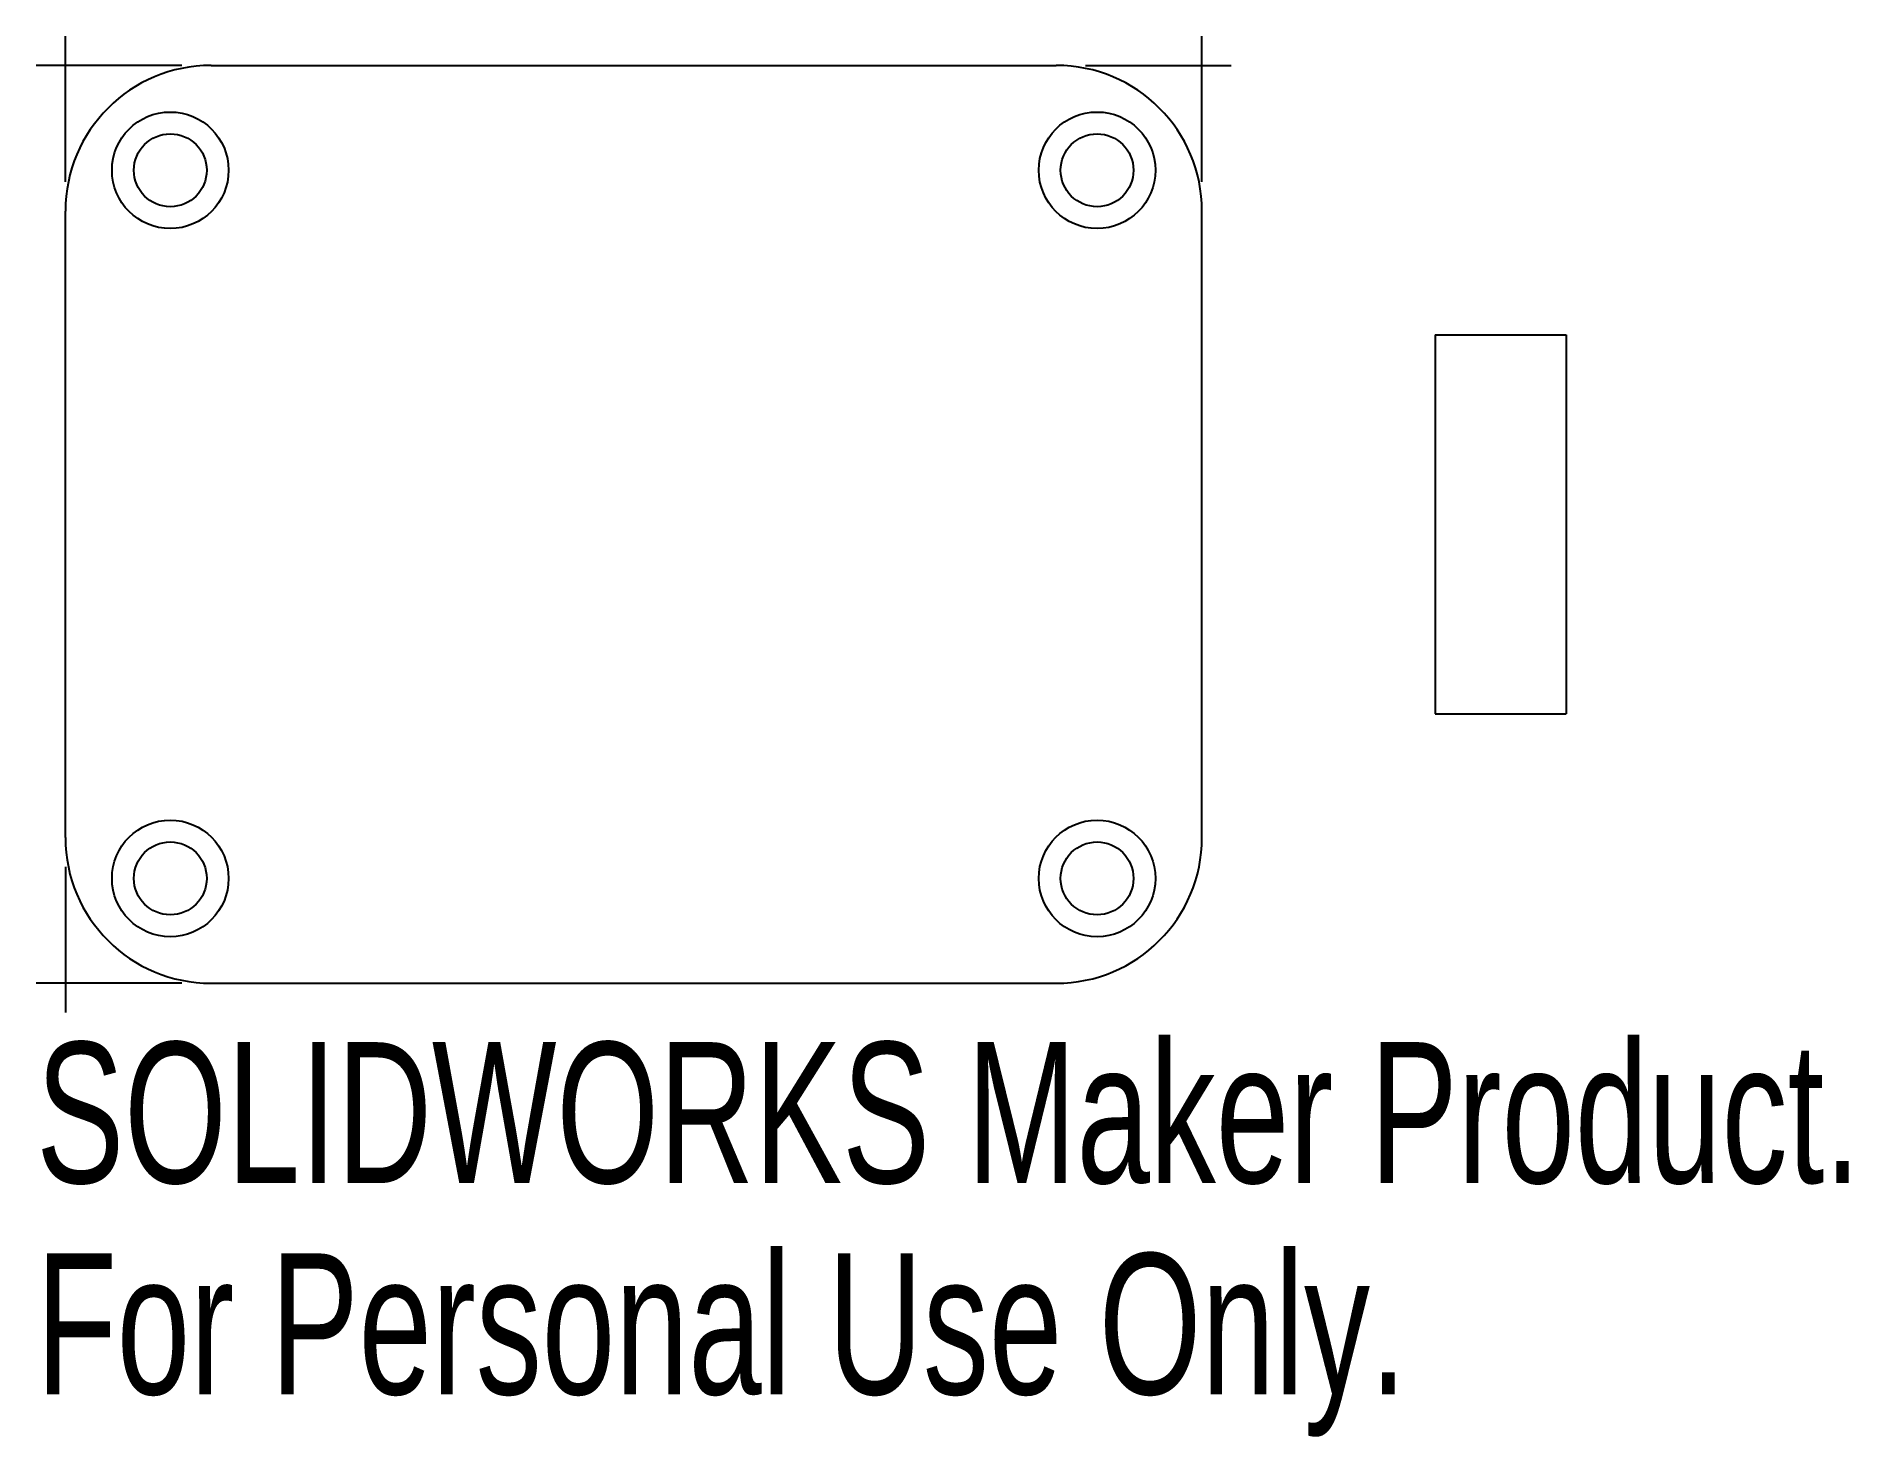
# Model space of a CAD drawing. Header units: millimetres. Extents: x -1 to 61.2, y -15.6 to 32.5.
import ezdxf

# ---------------------------------------------------------------- set-up
doc = ezdxf.new("R2010")
doc.units = ezdxf.units.MM
doc.styles.add('SLDTEXTSTYLE0', font='TXT', dxfattribs={"width": 0.7})

msp = doc.modelspace()

# ---------------------------------------------------------------- linework, layer by layer
at = {"color": 7, "linetype": 'Continuous'}
for p, q in [((0, 27.5), (0, 32.5)), ((39, 27.5), (39, 32.5)), ((4, 31.5), (-1, 31.5)), ((5, 31.5), (34, 31.5)), ((35, 31.5), (40, 31.5)), ((0, 5), (0, 26.5)), ((39, 5), (39, 26.5)), ((47, 22.25), (51.5, 22.25)), ((47, 22.25), (47, 9.25)), ((51.5, 22.25), (51.5, 9.25)), ((47, 9.25), (51.5, 9.25)), ((0, 4), (0, -1)), ((4, 0), (-1, 0)), ((5, 0), (34, 0))]:
    msp.add_line(p, q, dxfattribs=at)
for centre, radius in [((3.6, 27.9), 2), ((35.4, 27.9), 2), ((3.6, 27.9), 1.25), ((35.4, 27.9), 1.25), ((3.6, 3.6), 2), ((35.4, 3.6), 2), ((3.6, 3.6), 1.25), ((35.4, 3.6), 1.25)]:
    msp.add_circle(centre, radius, dxfattribs=at)
for centre, start, end in [((5, 26.5), 90, 180), ((34, 26.5), 0, 90), ((5, 5), 180, 270), ((34, 5), 270, 0)]:
    msp.add_arc(centre, 5, start, end, dxfattribs=at)

# ---------------------------------------------------------------- texts
at = {"color": 7, "linetype": 'Continuous', "char_height": 4.83362, "attachment_point": 1, "style": 'SLDTEXTSTYLE0'}
for s, insert in [('SOLIDWORKS Maker Product.', (-1, -2.02)), ('For Personal Use Only.', (-1, -9.27))]:
    msp.add_mtext(s, dxfattribs=dict(at, insert=insert))

doc.saveas('drawing.dxf')
